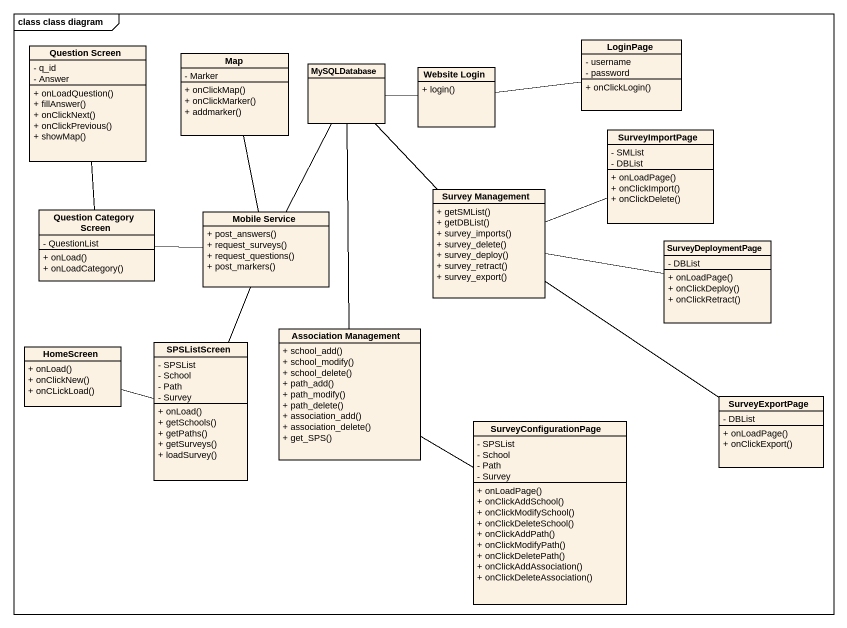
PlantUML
@startuml
mainframe class class diagram
hide circle
hide empty members
skinparam classAttributeIconSize 0
class "Question Screen" as Question_Screen {
  - q_id
  - Answer
  + onLoadQuestion()
  + fillAnswer()
  + onClickNext()
  + onClickPrevious()
  + showMap()
}
class "Map" as Map_ {
  - Marker
  + onClickMap()
  + onClickMarker()
  + addmarker()
}
class LoginPage {
  - username
  - password
  + onClickLogin()
}
class MySQLDatabase
class "Website Login" as Website_Login {
  + login()
}
class SurveyImportPage {
  - SMList
  - DBList
  + onLoadPage()
  + onClickImport()
  + onClickDelete()
}
class "Question Category Screen" as Question_Category_Screen {
  - QuestionList
  + onLoad()
  + onLoadCategory()
}
class "Mobile Service" as Mobile_Service {
  + post_answers()
  + request_surveys()
  + request_questions()
  + post_markers()
}
class "Survey Management" as Survey_Management {
  + getSMList()
  + getDBList()
  + survey_imports()
  + survey_delete()
  + survey_deploy()
  + survey_retract()
  + survey_export()
}
class SurveyDeploymentPage {
  - DBList
  + onLoadPage()
  + onClickDeploy()
  + onClickRetract()
}
class "Association Management" as Association_Management {
  + school_add()
  + school_modify()
  + school_delete()
  + path_add()
  + path_modify()
  + path_delete()
  + association_add()
  + association_delete()
  + get_SPS()
}
class HomeScreen {
  + onLoad()
  + onClickNew()
  + onCLickLoad()
}
class SPSListScreen {
  - SPSList
  - School
  - Path
  - Survey
  + onLoad()
  + getSchools()
  + getPaths()
  + getSurveys()
  + loadSurvey()
}
class SurveyExportPage {
  - DBList
  + onLoadPage()
  + onClickExport()
}
class SurveyConfigurationPage {
  - SPSList
  - School
  - Path
  - Survey
  + onLoadPage()
  + onClickAddSchool()
  + onClickModifySchool()
  + onClickDeleteSchool()
  + onClickAddPath()
  + onClickModifyPath()
  + onClickDeletePath()
  + onClickAddAssociation()
  + onClickDeleteAssociation()
}
Question_Screen -- Question_Category_Screen
Map_ -- Mobile_Service
MySQLDatabase -right- Website_Login
MySQLDatabase -- Mobile_Service
MySQLDatabase -- Survey_Management
MySQLDatabase -- Association_Management
Website_Login -right- LoginPage
Mobile_Service -left- Question_Category_Screen
Survey_Management -right- SurveyImportPage
Survey_Management -right- SurveyDeploymentPage
Survey_Management -- SurveyExportPage
Association_Management -right- SurveyConfigurationPage
SPSListScreen -up- Mobile_Service
SPSListScreen -left- HomeScreen
@enduml
